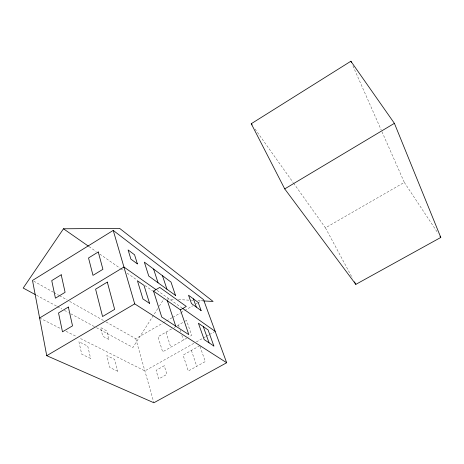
<?xml version="1.0" encoding="UTF-8"?>
<svg xmlns="http://www.w3.org/2000/svg" width="464" height="464" viewBox="0 0 464 464"><rect width="100%" height="100%" fill="white"/><g stroke="black" fill="none" stroke-linecap="round" stroke-linejoin="round"><path stroke-width="0.35" stroke-dasharray="2.32 1.74" d="M157.789 308.548L132.919 347.443L94.865 326.842M159.343 306.118L164.007 298.822M293.59 183.147L325.45 227.859L404.301 182.381L381.53 130.744M106.163 321.999L135.749 338.691L162.731 323.141M163.357 322.782L165.868 321.332M166.495 320.972L172.144 317.718M172.77 317.359L180.305 313.014M180.931 312.655L184.069 310.845M184.695 310.486L192.85 305.782M195.988 303.978L197.246 303.253M197.873 302.893L202.263 300.359M171.599 328.947L158.009 336.725L162.638 351.816L188.129 337.386M174.087 327.526L176.581 326.099M177.202 325.74L184.678 321.459M185.298 321.105L186.545 320.392L191.661 335.385L188.72 337.05M193.819 343.36L144.872 370.91L79.002 337.798M196.33 341.945L205.743 336.644M206.37 336.296L208.881 334.88M209.508 334.527L214.525 331.702M166.889 298.978L174.835 299.402M178.443 299.593L190.716 300.249M191.435 300.289L192.879 300.365M197.937 300.637L202.988 300.904M39.608 317.997L60.917 328.709M66.085 331.308L76.421 336.499M36.517 295.261L56.811 306.246M57.449 306.588L61.886 308.989M64.426 310.364L68.231 312.423M70.766 313.797L94.233 326.499M33.768 281.155L53.285 292.163M53.911 292.523L58.945 295.365M59.578 295.719L67.129 299.982M69.652 301.403L103.64 320.578M89.059 246.604L96.193 251.581M99.766 254.069L119.99 268.157M120.582 268.569L124.149 271.057M127.124 273.128L137.24 280.175M144.971 285.563L152.702 290.951M157.105 290.412L181.987 307.957M255.026 129.021L293.173 182.561M404.301 182.381L438.022 233.259M325.45 227.859L352.408 278.023M352.918 65.871L381.24 130.082M191.412 350.43L196.748 366.316M178.449 325.026L179.127 327.079M180.032 329.805L180.711 331.859M181.842 335.269L183.425 340.048M165.996 332.154L170.758 347.223M135.749 338.691L153.886 402.764M199.793 345.732L183.077 355.105L188.268 371.014L205.279 361.589L199.793 345.732M164.268 365.742L156.09 370.324L158.636 378.966L166.883 374.367L164.268 365.742M90.613 358.428L81.734 354.229L78.932 341.748L87.748 346.109L90.613 358.428M117.705 371.235L109.782 367.488L106.801 355.534L114.683 359.438L117.705 371.235M108.82 339.462L102.77 336.255L100.589 327.549L106.616 330.838L108.82 339.462"/><path stroke-width="0.7" d="M203.713 300.945L213.098 301.443L119.59 228.352L63.481 228.787L23.2 288.051L35.252 294.57M251.25 123.726L350.871 61.236L394.394 123.325L440.8 237.452L355.824 284.374L284.728 188.906L251.25 123.726L252.091 124.903M113.228 230.399L32.509 280.447L46.736 355.685L153.886 402.764L226.676 362.744L203.522 299.634L113.228 230.399L134.711 303.868L226.676 362.744M39.608 317.997L123.934 267.026L155.921 289.577M284.728 188.906L394.394 123.325M153.514 291.09L159.755 287.407L186.308 306.437L180.397 309.848L153.514 291.09L161.739 317.051L188.796 334.637L180.397 309.848M46.736 355.685L134.711 303.868M63.481 228.787L88.462 246.193M182.578 308.374L215.157 331.348M440.005 236.251L440.8 237.452M354.455 281.834L355.824 284.374M350.871 61.236L351.457 62.565M193.407 298.862L196.353 307.127M203.296 326.61L209.078 342.838M162.475 275.703L166.97 289.246M167.388 300.771L175.711 326.134M153.601 269.056L158.056 282.785M61.213 274.781L51.742 280.61L55.436 298.195L65.099 292.314L61.213 274.781M98.264 251.975L88.531 257.961L92.986 275.355L102.921 269.311L98.264 251.975M107.306 282.106L95.59 289.171L102.567 316.523L114.66 309.372L107.306 282.106M68.359 307.046L58.534 312.962L62.489 331.812L72.529 325.85L68.359 307.046M149.547 303.357L142.947 298.978L137.443 280.795L143.997 285.36L149.547 303.357M213.863 346.011L204.172 339.584L198.395 323.199L208.075 329.933L213.863 346.011M175.52 295.44L148.753 276.045L144.345 262.119L170.996 282.083L175.52 295.44M137.373 263.877L130.877 259.109L128.105 249.957L134.577 254.806L137.373 263.877M201.121 310.625L191.464 303.543L188.523 295.208L198.169 302.435L201.121 310.625"/></g></svg>
